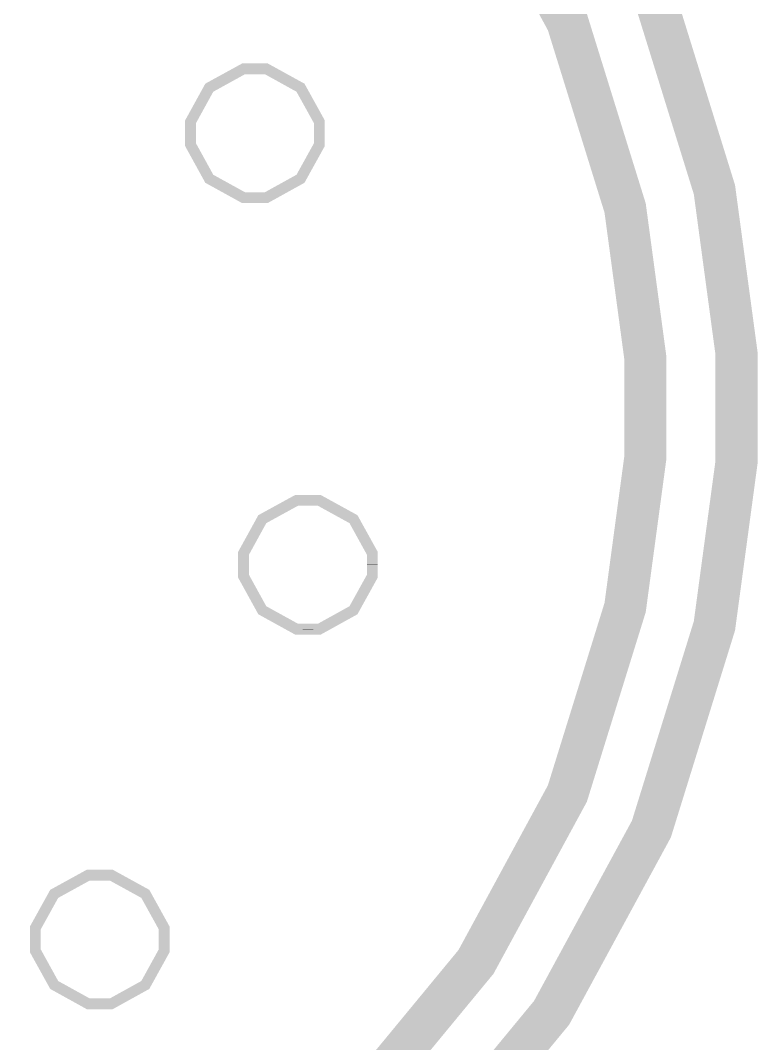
# Model space of a CAD drawing. Extents: x 0.7 to 27.4, y 1.6 to 10.2.
# Drawn here: x 3.717 to 4.079, y 5.441 to 5.943 of the extents above; entities that cross this region are included whole.
import ezdxf

# ---------------------------------------------------------------- set-up
doc = ezdxf.new("R2010")
doc.units = 0
doc.header["$MEASUREMENT"] = 0
doc.layers.add('Layer1', color=50, linetype='Continuous')

msp = doc.modelspace()

# ---------------------------------------------------------------- linework, layer by layer
at = {"color": 0, "const_width": 0.02067}
for points in [[(3.26443, 5.34918), (3.34717, 5.30425), (3.43858, 5.27588), (3.51221, 5.26594), (3.53678, 5.26594), (3.56131, 5.26594), (3.63493, 5.27588), (3.72635, 5.30425), (3.80908, 5.34918), (3.88113, 5.40864), (3.9406, 5.48074), (3.98551, 5.56347), (4.01389, 5.65489), (4.02382, 5.72851), (4.02382, 5.75304), (4.02382, 5.77761), (4.01389, 5.85124), (3.98551, 5.94265), (3.9406, 6.02539)], [(3.26443, 5.34918), (3.34717, 5.30425), (3.43858, 5.27588), (3.51221, 5.26594), (3.53678, 5.26594), (3.56131, 5.26594), (3.63493, 5.27588), (3.72635, 5.30425), (3.80908, 5.34918), (3.88113, 5.40864), (3.9406, 5.48074), (3.98551, 5.56347), (4.01389, 5.65489), (4.02382, 5.72851), (4.02382, 5.75304), (4.02382, 5.77761), (4.01389, 5.85124), (3.98551, 5.94265), (3.9406, 6.02539)], [(3.26443, 5.34918), (3.34717, 5.30425), (3.43858, 5.27588), (3.51221, 5.26594), (3.53678, 5.26594), (3.56131, 5.26594), (3.63493, 5.27588), (3.72635, 5.30425), (3.80908, 5.34918), (3.88113, 5.40864), (3.9406, 5.48074), (3.98551, 5.56347), (4.01389, 5.65489), (4.02382, 5.72851), (4.02382, 5.75304), (4.02382, 5.77761), (4.01389, 5.85124), (3.98551, 5.94265), (3.9406, 6.02539)], [(3.26443, 5.34918), (3.34717, 5.30425), (3.43858, 5.27588), (3.51221, 5.26594), (3.53678, 5.26594), (3.56131, 5.26594), (3.63493, 5.27588), (3.72635, 5.30425), (3.80908, 5.34918), (3.88113, 5.40864), (3.9406, 5.48074), (3.98551, 5.56347), (4.01389, 5.65489), (4.02382, 5.72851), (4.02382, 5.75304), (4.02382, 5.77761), (4.01389, 5.85124), (3.98551, 5.94265), (3.9406, 6.02539)], [(3.26443, 5.34918), (3.34717, 5.30425), (3.43858, 5.27588), (3.51221, 5.26594), (3.53678, 5.26594), (3.56131, 5.26594), (3.63493, 5.27588), (3.72635, 5.30425), (3.80908, 5.34918), (3.88113, 5.40864), (3.9406, 5.48074), (3.98551, 5.56347), (4.01389, 5.65489), (4.02382, 5.72851), (4.02382, 5.75304), (4.02382, 5.77761), (4.01389, 5.85124), (3.98551, 5.94265), (3.9406, 6.02539)], [(3.26443, 5.34918), (3.34717, 5.30425), (3.43858, 5.27588), (3.51221, 5.26594), (3.53678, 5.26594), (3.56131, 5.26594), (3.63493, 5.27588), (3.72635, 5.30425), (3.80908, 5.34918), (3.88113, 5.40864), (3.9406, 5.48074), (3.98551, 5.56347), (4.01389, 5.65489), (4.02382, 5.72851), (4.02382, 5.75304), (4.02382, 5.77761), (4.01389, 5.85124), (3.98551, 5.94265), (3.9406, 6.02539)], [(3.26443, 5.34918), (3.34717, 5.30425), (3.43858, 5.27588), (3.51221, 5.26594), (3.53678, 5.26594), (3.56131, 5.26594), (3.63493, 5.27588), (3.72635, 5.30425), (3.80908, 5.34918), (3.88113, 5.40864), (3.9406, 5.48074), (3.98551, 5.56347), (4.01389, 5.65489), (4.02382, 5.72851), (4.02382, 5.75304), (4.02382, 5.77761), (4.01389, 5.85124), (3.98551, 5.94265), (3.9406, 6.02539)], [(3.26443, 5.34918), (3.34717, 5.30425), (3.43858, 5.27588), (3.51221, 5.26594), (3.53678, 5.26594), (3.56131, 5.26594), (3.63493, 5.27588), (3.72635, 5.30425), (3.80908, 5.34918), (3.88113, 5.40864), (3.9406, 5.48074), (3.98551, 5.56347), (4.01389, 5.65489), (4.02382, 5.72851), (4.02382, 5.75304), (4.02382, 5.77761), (4.01389, 5.85124), (3.98551, 5.94265), (3.9406, 6.02539)], [(3.26443, 5.34918), (3.34717, 5.30425), (3.43858, 5.27588), (3.51221, 5.26594), (3.53678, 5.26594), (3.56131, 5.26594), (3.63493, 5.27588), (3.72635, 5.30425), (3.80908, 5.34918), (3.88113, 5.40864), (3.9406, 5.48068), (3.98551, 5.56342), (4.01389, 5.65483), (4.02382, 5.72846), (4.02382, 5.75299), (4.02382, 5.77756), (4.01389, 5.85118), (3.98551, 5.9426), (3.9406, 6.02533)], [(3.26443, 5.34918), (3.34717, 5.30425), (3.43858, 5.27588), (3.51221, 5.26594), (3.53678, 5.26594), (3.56131, 5.26594), (3.63493, 5.27588), (3.72635, 5.30425), (3.80908, 5.34918), (3.88113, 5.40864), (3.9406, 5.48068), (3.98551, 5.56342), (4.01389, 5.65483), (4.02382, 5.72846), (4.02382, 5.75299), (4.02382, 5.77756), (4.01389, 5.85118), (3.98551, 5.9426), (3.9406, 6.02533)], [(3.26443, 5.34918), (3.34717, 5.30425), (3.43858, 5.27588), (3.51221, 5.26594), (3.53678, 5.26594), (3.56131, 5.26594), (3.63493, 5.27588), (3.72635, 5.30425), (3.80908, 5.34918), (3.88113, 5.40864), (3.9406, 5.48068), (3.98551, 5.56342), (4.01389, 5.65483), (4.02382, 5.72846), (4.02382, 5.75299), (4.02382, 5.77756), (4.01389, 5.85118), (3.98551, 5.9426), (3.9406, 6.02533)], [(3.26443, 5.34918), (3.34717, 5.30425), (3.43858, 5.27588), (3.51221, 5.26594), (3.53678, 5.26594), (3.56131, 5.26594), (3.63493, 5.27588), (3.72635, 5.30425), (3.80908, 5.34918), (3.88113, 5.40864), (3.9406, 5.48068), (3.98551, 5.56342), (4.01389, 5.65483), (4.02382, 5.72846), (4.02382, 5.75299), (4.02382, 5.77756), (4.01389, 5.85118), (3.98551, 5.9426), (3.9406, 6.02533)], [(3.26443, 5.34918), (3.34717, 5.30425), (3.43858, 5.27588), (3.51221, 5.26594), (3.53678, 5.26594), (3.56131, 5.26594), (3.63493, 5.27588), (3.72635, 5.30425), (3.80908, 5.34918), (3.88113, 5.40864), (3.9406, 5.48068), (3.98551, 5.56342), (4.01389, 5.65483), (4.02382, 5.72846), (4.02382, 5.75299), (4.02382, 5.77756), (4.01389, 5.85118), (3.98551, 5.9426), (3.9406, 6.02533)], [(3.26443, 5.34918), (3.34717, 5.30425), (3.43858, 5.27588), (3.51221, 5.26594), (3.53678, 5.26594), (3.56131, 5.26594), (3.63493, 5.27588), (3.72635, 5.30425), (3.80908, 5.34918), (3.88113, 5.40864), (3.9406, 5.48068), (3.98551, 5.56342), (4.01389, 5.65483), (4.02382, 5.72846), (4.02382, 5.75299), (4.02382, 5.77756), (4.01389, 5.85118), (3.98551, 5.9426), (3.9406, 6.02533)], [(3.26443, 5.34912), (3.34717, 5.30425), (3.43858, 5.27582), (3.51221, 5.2659), (3.53678, 5.2659), (3.56131, 5.2659), (3.63493, 5.27582), (3.72635, 5.30419), (3.80908, 5.34912), (3.88113, 5.40858), (3.9406, 5.48068), (3.98551, 5.56342), (4.01389, 5.65483), (4.02382, 5.72846), (4.02382, 5.75299), (4.02382, 5.77756), (4.01389, 5.85118), (3.98551, 5.9426), (3.9406, 6.02533)], [(3.26443, 5.34912), (3.34717, 5.30419), (3.43858, 5.27582), (3.51221, 5.2659), (3.53678, 5.2659), (3.56131, 5.2659), (3.63493, 5.27582), (3.72635, 5.30419), (3.80908, 5.34912), (3.88113, 5.40858), (3.9406, 5.48068), (3.98551, 5.56342), (4.01389, 5.65483), (4.02382, 5.72846), (4.02382, 5.75299), (4.02382, 5.77756), (4.01389, 5.85118), (3.98551, 5.9426), (3.9406, 6.02533)], [(3.26443, 5.34912), (3.34717, 5.30419), (3.43858, 5.27582), (3.51221, 5.2659), (3.53678, 5.2659), (3.56131, 5.2659), (3.63493, 5.27582), (3.72635, 5.30419), (3.80908, 5.34912), (3.88113, 5.40858), (3.9406, 5.48068), (3.98551, 5.56342), (4.01389, 5.65483), (4.02382, 5.72846), (4.02382, 5.75299), (4.02382, 5.77756), (4.01389, 5.85118), (3.98551, 5.9426), (3.9406, 6.02533)], [(3.26443, 5.34912), (3.34717, 5.30419), (3.43858, 5.27582), (3.51221, 5.2659), (3.53678, 5.2659), (3.56131, 5.2659), (3.63493, 5.27582), (3.72635, 5.30419), (3.80908, 5.34912), (3.88113, 5.40858), (3.9406, 5.48068), (3.98551, 5.56342), (4.01389, 5.65483), (4.02382, 5.72846), (4.02382, 5.75299), (4.02382, 5.77756), (4.01389, 5.85118), (3.98551, 5.9426), (3.9406, 6.02533)], [(3.26443, 5.34912), (3.34717, 5.30419), (3.43858, 5.27582), (3.51221, 5.2659), (3.53678, 5.2659), (3.56131, 5.2659), (3.63493, 5.27582), (3.72635, 5.30419), (3.80908, 5.34912), (3.88113, 5.40858), (3.9406, 5.48068), (3.98551, 5.56342), (4.01389, 5.65483), (4.02382, 5.72846), (4.02382, 5.75299), (4.02382, 5.77756), (4.01389, 5.85118), (3.98551, 5.9426), (3.9406, 6.02533)], [(3.26443, 5.34912), (3.34717, 5.30419), (3.43858, 5.27582), (3.51221, 5.2659), (3.53678, 5.2659), (3.56131, 5.2659), (3.63493, 5.27582), (3.72635, 5.30419), (3.80908, 5.34912), (3.88113, 5.40858), (3.9406, 5.48068), (3.98551, 5.56342), (4.01389, 5.65483), (4.02382, 5.72846), (4.02382, 5.75299), (4.02382, 5.77756), (4.01389, 5.85118), (3.98551, 5.9426), (3.9406, 6.02533)], [(3.26443, 5.34912), (3.34717, 5.30419), (3.43858, 5.27582), (3.51221, 5.2659), (3.53678, 5.2659), (3.56131, 5.2659), (3.63493, 5.27582), (3.72635, 5.30419), (3.80908, 5.34912), (3.88113, 5.40858), (3.9406, 5.48068), (3.98551, 5.56342), (4.01389, 5.65483), (4.02382, 5.72846), (4.02382, 5.75299), (4.02382, 5.77756), (4.01389, 5.85118), (3.98551, 5.9426), (3.9406, 6.02533)], [(3.23942, 5.31207), (3.32975, 5.26303), (3.42958, 5.23204), (3.50999, 5.22119), (3.53678, 5.22119), (3.56353, 5.22119), (3.64393, 5.23204), (3.74376, 5.26303), (3.8341, 5.31207), (3.91282, 5.37701), (3.97775, 5.45574), (4.02681, 5.54606), (4.05778, 5.64589), (4.06863, 5.72629), (4.06863, 5.75304), (4.06863, 5.77983), (4.05778, 5.86025), (4.02681, 5.96007)], [(3.23942, 5.31207), (3.32975, 5.26303), (3.42958, 5.23204), (3.50999, 5.22119), (3.53678, 5.22119), (3.56353, 5.22119), (3.64393, 5.23204), (3.74376, 5.26303), (3.8341, 5.31207), (3.91282, 5.37701), (3.97775, 5.45574), (4.02681, 5.54606), (4.05778, 5.64589), (4.06863, 5.72629), (4.06863, 5.75304), (4.06863, 5.77983), (4.05778, 5.86025), (4.02681, 5.96007)], [(3.23942, 5.31207), (3.32975, 5.26303), (3.42958, 5.23204), (3.50999, 5.22119), (3.53678, 5.22119), (3.56353, 5.22119), (3.64393, 5.23199), (3.74376, 5.26297), (3.8341, 5.31201), (3.91282, 5.37696), (3.97775, 5.45568), (4.02681, 5.54606), (4.05778, 5.64589), (4.06863, 5.72629), (4.06863, 5.75304), (4.06863, 5.77983), (4.05778, 5.86025), (4.02681, 5.96007)], [(3.23942, 5.31201), (3.32975, 5.26297), (3.42958, 5.23199), (3.50999, 5.22114), (3.53678, 5.22114), (3.56353, 5.22114), (3.64393, 5.23199), (3.74376, 5.26297), (3.8341, 5.31201), (3.91282, 5.37696), (3.97775, 5.45568), (4.02681, 5.54606), (4.05778, 5.64589), (4.06863, 5.72629), (4.06863, 5.75304), (4.06863, 5.77983), (4.05778, 5.86025), (4.02681, 5.96007)], [(3.23942, 5.31201), (3.32975, 5.26297), (3.42958, 5.23199), (3.50999, 5.22114), (3.53678, 5.22114), (3.56353, 5.22114), (3.64393, 5.23199), (3.74376, 5.26297), (3.8341, 5.31201), (3.91282, 5.37696), (3.97775, 5.45568), (4.02681, 5.54601), (4.05778, 5.64589), (4.06863, 5.72629), (4.06863, 5.75304), (4.06863, 5.77983), (4.05778, 5.86025), (4.02681, 5.96007)], [(3.23942, 5.31201), (3.32975, 5.26297), (3.42958, 5.23199), (3.50999, 5.22114), (3.53678, 5.22114), (3.56353, 5.22114), (3.64393, 5.23199), (3.74376, 5.26297), (3.8341, 5.31201), (3.91282, 5.37696), (3.97775, 5.45568), (4.02681, 5.54601), (4.05778, 5.64589), (4.06863, 5.72629), (4.06863, 5.75304), (4.06863, 5.77983), (4.05778, 5.86025), (4.02681, 5.96007)], [(3.23942, 5.31201), (3.32975, 5.26297), (3.42958, 5.23199), (3.50999, 5.22114), (3.53678, 5.22114), (3.56353, 5.22114), (3.64393, 5.23199), (3.74376, 5.26297), (3.8341, 5.31201), (3.91282, 5.37696), (3.97775, 5.45568), (4.02681, 5.54601), (4.05778, 5.64589), (4.06863, 5.72629), (4.06863, 5.75304), (4.06863, 5.77983), (4.05778, 5.86025), (4.02681, 5.96007)], [(3.23942, 5.31201), (3.32975, 5.26297), (3.42958, 5.23199), (3.50999, 5.22114), (3.53678, 5.22114), (3.56353, 5.22114), (3.64393, 5.23199), (3.74376, 5.26297), (3.8341, 5.31201), (3.91282, 5.37696), (3.97775, 5.45568), (4.02681, 5.54601), (4.05778, 5.64583), (4.06863, 5.72624), (4.06863, 5.75299), (4.06863, 5.77979), (4.05778, 5.86019), (4.02681, 5.96007)], [(3.23942, 5.31201), (3.32975, 5.26297), (3.42958, 5.23199), (3.50999, 5.22114), (3.53678, 5.22114), (3.56353, 5.22114), (3.64393, 5.23199), (3.74376, 5.26297), (3.8341, 5.31201), (3.91282, 5.37696), (3.97775, 5.45568), (4.02681, 5.54601), (4.05778, 5.64583), (4.06863, 5.72624), (4.06863, 5.75299), (4.06863, 5.77979), (4.05778, 5.86019), (4.02681, 5.96007)], [(3.23942, 5.31201), (3.32975, 5.26297), (3.42958, 5.23199), (3.50999, 5.22114), (3.53678, 5.22114), (3.56353, 5.22114), (3.64393, 5.23199), (3.74376, 5.26297), (3.8341, 5.31201), (3.91282, 5.37696), (3.97775, 5.45568), (4.02681, 5.54601), (4.05778, 5.64583), (4.06863, 5.72624), (4.06863, 5.75299), (4.06863, 5.77979), (4.05778, 5.86019), (4.02681, 5.96007)], [(3.23942, 5.31201), (3.32975, 5.26297), (3.42958, 5.23199), (3.50999, 5.22114), (3.53678, 5.22114), (3.56353, 5.22114), (3.64393, 5.23199), (3.74376, 5.26297), (3.8341, 5.31201), (3.91282, 5.37696), (3.97775, 5.45568), (4.02681, 5.54601), (4.05778, 5.64583), (4.06863, 5.72624), (4.06863, 5.75299), (4.06863, 5.77979), (4.05778, 5.86019), (4.02681, 5.96007)], [(3.23942, 5.31201), (3.32975, 5.26297), (3.42958, 5.23199), (3.50999, 5.22114), (3.53678, 5.22114), (3.56353, 5.22114), (3.64393, 5.23199), (3.74376, 5.26297), (3.8341, 5.31201), (3.91282, 5.37696), (3.97775, 5.45568), (4.02681, 5.54601), (4.05778, 5.64583), (4.06863, 5.72624), (4.06863, 5.75299), (4.06863, 5.77979), (4.05778, 5.86019), (4.02681, 5.96001)], [(3.23942, 5.31201), (3.32975, 5.26297), (3.42958, 5.23199), (3.50999, 5.22114), (3.53678, 5.22114), (3.56353, 5.22114), (3.64393, 5.23199), (3.74376, 5.26297), (3.8341, 5.31201), (3.91282, 5.37696), (3.97775, 5.45568), (4.02681, 5.54601), (4.05778, 5.64583), (4.06863, 5.72624), (4.06863, 5.75299), (4.06863, 5.77979), (4.05778, 5.86019), (4.02681, 5.96001)], [(3.23942, 5.31201), (3.32975, 5.26297), (3.42958, 5.23199), (3.50999, 5.22114), (3.53678, 5.22114), (3.56353, 5.22114), (3.64393, 5.23199), (3.74376, 5.26297), (3.8341, 5.31201), (3.91282, 5.37696), (3.97775, 5.45568), (4.02681, 5.54601), (4.05778, 5.64583), (4.06863, 5.72624), (4.06863, 5.75299), (4.06863, 5.77979), (4.05778, 5.86019), (4.02681, 5.96001)], [(3.23942, 5.31201), (3.32975, 5.26297), (3.42958, 5.23199), (3.50999, 5.22114), (3.53678, 5.22114), (3.56353, 5.22114), (3.64393, 5.23199), (3.74376, 5.26297), (3.8341, 5.31201), (3.91282, 5.37696), (3.97775, 5.45568), (4.02681, 5.54601), (4.05778, 5.64583), (4.06863, 5.72624), (4.06863, 5.75299), (4.06863, 5.77979), (4.05778, 5.86019), (4.02681, 5.96001)], [(3.23942, 5.31201), (3.32975, 5.26297), (3.42958, 5.23199), (3.50999, 5.22114), (3.53678, 5.22114), (3.56353, 5.22114), (3.64393, 5.23199), (3.74376, 5.26297), (3.8341, 5.31201), (3.91282, 5.37696), (3.97775, 5.45568), (4.02681, 5.54601), (4.05778, 5.64583), (4.06863, 5.72624), (4.06863, 5.75299), (4.06863, 5.77979), (4.05778, 5.86019), (4.02681, 5.96001)], [(3.23942, 5.31201), (3.32975, 5.26297), (3.42958, 5.23199), (3.50999, 5.22114), (3.53678, 5.22114), (3.56353, 5.22114), (3.64393, 5.23199), (3.74376, 5.26297), (3.8341, 5.31201), (3.91282, 5.37696), (3.97775, 5.45568), (4.02681, 5.54601), (4.05778, 5.64583), (4.06863, 5.72624), (4.06863, 5.75299), (4.06863, 5.77979), (4.05778, 5.86019), (4.02681, 5.96001)], [(3.23942, 5.31201), (3.32975, 5.26297), (3.42958, 5.23199), (3.50999, 5.22114), (3.53678, 5.22114), (3.56353, 5.22114), (3.64393, 5.23199), (3.74376, 5.26297), (3.8341, 5.31201), (3.91282, 5.37696), (3.97775, 5.45568), (4.02681, 5.54601), (4.05778, 5.64583), (4.06863, 5.72624), (4.06863, 5.75299), (4.06863, 5.77979), (4.05778, 5.86019), (4.02681, 5.96001)], [(3.23942, 5.31201), (3.32975, 5.26297), (3.42958, 5.23199), (3.50999, 5.22114), (3.53678, 5.22114), (3.56353, 5.22114), (3.64393, 5.23199), (3.74376, 5.26297), (3.8341, 5.31201), (3.91282, 5.37696), (3.97775, 5.45568), (4.02681, 5.54601), (4.05778, 5.64583), (4.06863, 5.72624), (4.06863, 5.75299), (4.06863, 5.77979), (4.05778, 5.86019), (4.02681, 5.96001)], [(3.23942, 5.31196), (3.32975, 5.26292), (3.42958, 5.23193), (3.50999, 5.22108), (3.53678, 5.22108), (3.56353, 5.22108), (3.64393, 5.23193), (3.74376, 5.26292), (3.8341, 5.31196), (3.91282, 5.3769), (3.97775, 5.45562), (4.02681, 5.54601), (4.05778, 5.64583), (4.06863, 5.72624), (4.06863, 5.75299), (4.06863, 5.77979), (4.05778, 5.86019), (4.02681, 5.96001)], [(3.23942, 5.31196), (3.32975, 5.26292), (3.42958, 5.23193), (3.50999, 5.22108), (3.53678, 5.22108), (3.56353, 5.22108), (3.64393, 5.23193), (3.74376, 5.26292), (3.8341, 5.31196), (3.91282, 5.3769), (3.97775, 5.45562), (4.02681, 5.54596), (4.05778, 5.64583), (4.06863, 5.72624), (4.06863, 5.75299), (4.06863, 5.77979), (4.05778, 5.86019), (4.02681, 5.96001)], [(4.02382, 5.75304), (4.02382, 5.75299)], [(4.06863, 5.75304), (4.06863, 5.75299)]]:
    msp.add_lwpolyline(points, dxfattribs=at)
at = {"layer": 'Layer1', "color": 2, "const_width": 0.00531}
for points in [[(3.83197, 5.9196), (3.82633, 5.9196), (3.80951, 5.91038), (3.80029, 5.89361), (3.80029, 5.88797), (3.80029, 5.88238), (3.80951, 5.86561), (3.82633, 5.85633), (3.83197, 5.85633), (3.83757, 5.85633), (3.85433, 5.86561), (3.86361, 5.88238), (3.86361, 5.88797), (3.86361, 5.89361), (3.85433, 5.91038), (3.83757, 5.9196), (3.83197, 5.9196)], [(3.83197, 5.9196), (3.82633, 5.9196), (3.80951, 5.91038), (3.80029, 5.89361), (3.80029, 5.88797), (3.80029, 5.88238), (3.80951, 5.86556), (3.82633, 5.85628), (3.83197, 5.85628), (3.83757, 5.85628), (3.85433, 5.86556), (3.86361, 5.88238), (3.86361, 5.88797), (3.86361, 5.89361), (3.85433, 5.91038), (3.83757, 5.9196), (3.83197, 5.9196)], [(3.83197, 5.9196), (3.82633, 5.9196), (3.80951, 5.91038), (3.80029, 5.89361), (3.80029, 5.88797), (3.80029, 5.88238), (3.80951, 5.86556), (3.82633, 5.85628), (3.83197, 5.85628), (3.83757, 5.85628), (3.85433, 5.86556), (3.86361, 5.88238), (3.86361, 5.88797), (3.86361, 5.89361), (3.85433, 5.91038), (3.83757, 5.9196), (3.83197, 5.9196)], [(3.83197, 5.9196), (3.82633, 5.9196), (3.80951, 5.91038), (3.80029, 5.89361), (3.80029, 5.88797), (3.80029, 5.88238), (3.80951, 5.86556), (3.82633, 5.85628), (3.83197, 5.85628), (3.83757, 5.85628), (3.85433, 5.86556), (3.86361, 5.88238), (3.86361, 5.88797), (3.86361, 5.89361), (3.85433, 5.91038), (3.83757, 5.9196), (3.83197, 5.9196)], [(3.83197, 5.9196), (3.82633, 5.9196), (3.80951, 5.91038), (3.80029, 5.89361), (3.80029, 5.88797), (3.80029, 5.88238), (3.80951, 5.86556), (3.82633, 5.85628), (3.83197, 5.85628), (3.83757, 5.85628), (3.85433, 5.86556), (3.86361, 5.88238), (3.86361, 5.88797), (3.86361, 5.89361), (3.85433, 5.91038), (3.83757, 5.9196), (3.83197, 5.9196)], [(3.83197, 5.9196), (3.82633, 5.9196), (3.80951, 5.91038), (3.80029, 5.89356), (3.80029, 5.88792), (3.80029, 5.88232), (3.80951, 5.86556), (3.82633, 5.85628), (3.83197, 5.85628), (3.83757, 5.85628), (3.85433, 5.86556), (3.86361, 5.88232), (3.86361, 5.88792), (3.86361, 5.89356), (3.85433, 5.91038), (3.83757, 5.9196), (3.83197, 5.9196)], [(3.83197, 5.9196), (3.82633, 5.9196), (3.80951, 5.91038), (3.80029, 5.89356), (3.80029, 5.88792), (3.80029, 5.88232), (3.80951, 5.86556), (3.82633, 5.85628), (3.83197, 5.85628), (3.83757, 5.85628), (3.85433, 5.86556), (3.86361, 5.88232), (3.86361, 5.88792), (3.86361, 5.89356), (3.85433, 5.91038), (3.83757, 5.9196), (3.83197, 5.9196)], [(3.83197, 5.9196), (3.82633, 5.9196), (3.80951, 5.91038), (3.80029, 5.89356), (3.80029, 5.88792), (3.80029, 5.88232), (3.80951, 5.86556), (3.82633, 5.85628), (3.83197, 5.85628), (3.83757, 5.85628), (3.85433, 5.86556), (3.86361, 5.88232), (3.86361, 5.88792), (3.86361, 5.89356), (3.85433, 5.91038), (3.83757, 5.9196), (3.83197, 5.9196)], [(3.83197, 5.9196), (3.82633, 5.9196), (3.80951, 5.91038), (3.80029, 5.89356), (3.80029, 5.88792), (3.80029, 5.88232), (3.80951, 5.86556), (3.82633, 5.85628), (3.83197, 5.85628), (3.83757, 5.85628), (3.85433, 5.86556), (3.86361, 5.88232), (3.86361, 5.88792), (3.86361, 5.89356), (3.85433, 5.91038), (3.83757, 5.9196), (3.83197, 5.9196)], [(3.83197, 5.9196), (3.82633, 5.9196), (3.80951, 5.91038), (3.80029, 5.89356), (3.80029, 5.88792), (3.80029, 5.88232), (3.80951, 5.86556), (3.82633, 5.85628), (3.83197, 5.85628), (3.83757, 5.85628), (3.85433, 5.86556), (3.86361, 5.88232), (3.86361, 5.88792), (3.86361, 5.89356), (3.85433, 5.91038), (3.83757, 5.9196), (3.83197, 5.9196)], [(3.83197, 5.9196), (3.82633, 5.9196), (3.80951, 5.91038), (3.80029, 5.89356), (3.80029, 5.88792), (3.80029, 5.88232), (3.80951, 5.86556), (3.82633, 5.85628), (3.83197, 5.85628), (3.83757, 5.85628), (3.85433, 5.86556), (3.86361, 5.88232), (3.86361, 5.88792), (3.86361, 5.89356), (3.85433, 5.91038), (3.83757, 5.9196), (3.83197, 5.9196)], [(3.83197, 5.9196), (3.82633, 5.9196), (3.80951, 5.91038), (3.80029, 5.89356), (3.80029, 5.88792), (3.80029, 5.88232), (3.80951, 5.86556), (3.82633, 5.85628), (3.83197, 5.85628), (3.83757, 5.85628), (3.85433, 5.86556), (3.86361, 5.88232), (3.86361, 5.88792), (3.86361, 5.89356), (3.85433, 5.91038), (3.83757, 5.9196), (3.83197, 5.9196)], [(3.83197, 5.9196), (3.82633, 5.9196), (3.80951, 5.91038), (3.80029, 5.89356), (3.80029, 5.88792), (3.80029, 5.88232), (3.80951, 5.86556), (3.82633, 5.85628), (3.83197, 5.85628), (3.83757, 5.85628), (3.85433, 5.86556), (3.86361, 5.88232), (3.86361, 5.88792), (3.86361, 5.89356), (3.85433, 5.91038), (3.83757, 5.9196), (3.83197, 5.9196)], [(3.83197, 5.9196), (3.82633, 5.9196), (3.80951, 5.91038), (3.80029, 5.89356), (3.80029, 5.88792), (3.80029, 5.88232), (3.80951, 5.86556), (3.82633, 5.85628), (3.83197, 5.85628), (3.83757, 5.85628), (3.85433, 5.86556), (3.86361, 5.88232), (3.86361, 5.88792), (3.86361, 5.89356), (3.85433, 5.91038), (3.83757, 5.9196), (3.83197, 5.9196)], [(3.83197, 5.9196), (3.82633, 5.9196), (3.80951, 5.91038), (3.80029, 5.89356), (3.80029, 5.88792), (3.80029, 5.88232), (3.80951, 5.86556), (3.82633, 5.85628), (3.83197, 5.85628), (3.83757, 5.85628), (3.85433, 5.86556), (3.86361, 5.88232), (3.86361, 5.88792), (3.86361, 5.89356), (3.85433, 5.91038), (3.83757, 5.9196), (3.83197, 5.9196)], [(3.83197, 5.9196), (3.82633, 5.9196), (3.80951, 5.91038), (3.80029, 5.89356), (3.80029, 5.88792), (3.80029, 5.88232), (3.80951, 5.86556), (3.82633, 5.85628), (3.83197, 5.85628), (3.83757, 5.85628), (3.85433, 5.86556), (3.86361, 5.88232), (3.86361, 5.88792), (3.86361, 5.89356), (3.85433, 5.91038), (3.83757, 5.9196), (3.83197, 5.9196)], [(3.83197, 5.9196), (3.82633, 5.9196), (3.80951, 5.91038), (3.80029, 5.89356), (3.80029, 5.88792), (3.80029, 5.88232), (3.80951, 5.86556), (3.82633, 5.85628), (3.83197, 5.85628), (3.83757, 5.85628), (3.85433, 5.86556), (3.86361, 5.88232), (3.86361, 5.88792), (3.86361, 5.89356), (3.85433, 5.91038), (3.83757, 5.9196), (3.83197, 5.9196)], [(3.83197, 5.9196), (3.82633, 5.9196), (3.80951, 5.91032), (3.80029, 5.89356), (3.80029, 5.88792), (3.80029, 5.88232), (3.80951, 5.86556), (3.82633, 5.85628), (3.83197, 5.85628), (3.83757, 5.85628), (3.85433, 5.86556), (3.86361, 5.88232), (3.86361, 5.88792), (3.86361, 5.89356), (3.85433, 5.91032), (3.83757, 5.9196), (3.83197, 5.9196)], [(3.83197, 5.9196), (3.82633, 5.9196), (3.80951, 5.91032), (3.80029, 5.89356), (3.80029, 5.88792), (3.80029, 5.88232), (3.80951, 5.86556), (3.82633, 5.85628), (3.83197, 5.85628), (3.83757, 5.85628), (3.85433, 5.86556), (3.86361, 5.88232), (3.86361, 5.88792), (3.86361, 5.89356), (3.85433, 5.91032), (3.83757, 5.9196), (3.83197, 5.9196)], [(3.83197, 5.9196), (3.82633, 5.9196), (3.80951, 5.91032), (3.80029, 5.89356), (3.80029, 5.88792), (3.80029, 5.88232), (3.80951, 5.86556), (3.82633, 5.85628), (3.83197, 5.85628), (3.83757, 5.85628), (3.85433, 5.86556), (3.86361, 5.88232), (3.86361, 5.88792), (3.86361, 5.89356), (3.85433, 5.91032), (3.83757, 5.9196), (3.83197, 5.9196)], [(3.83197, 5.9196), (3.82633, 5.9196), (3.80951, 5.91032), (3.80029, 5.89356), (3.80029, 5.88792), (3.80029, 5.88232), (3.80951, 5.86556), (3.82633, 5.85628), (3.83197, 5.85628), (3.83757, 5.85628), (3.85433, 5.86556), (3.86361, 5.88232), (3.86361, 5.88792), (3.86361, 5.89356), (3.85433, 5.91032), (3.83757, 5.9196), (3.83197, 5.9196)], [(3.85801, 5.70751), (3.85238, 5.70751), (3.83556, 5.69829), (3.82633, 5.68153), (3.82633, 5.67589), (3.82633, 5.67031), (3.83556, 5.65354), (3.85238, 5.64426), (3.85801, 5.64426), (3.86361, 5.64426), (3.88037, 5.65354), (3.88965, 5.67031), (3.88965, 5.67589), (3.88965, 5.68153), (3.88037, 5.69829), (3.86361, 5.70751), (3.85801, 5.70751)], [(3.85801, 5.70751), (3.85238, 5.70751), (3.83556, 5.69829), (3.82633, 5.68153), (3.82633, 5.67589), (3.82633, 5.67031), (3.83556, 5.65354), (3.85238, 5.64421), (3.85801, 5.64421), (3.86361, 5.64421), (3.88037, 5.65354), (3.88965, 5.67031), (3.88965, 5.67589), (3.88965, 5.68153), (3.88037, 5.69829), (3.86361, 5.70751), (3.85801, 5.70751)], [(3.85801, 5.70751), (3.85238, 5.70751), (3.83556, 5.69829), (3.82633, 5.68153), (3.82633, 5.67589), (3.82633, 5.67031), (3.83556, 5.65354), (3.85238, 5.64421), (3.85801, 5.64421), (3.86361, 5.64421), (3.88037, 5.65354), (3.88965, 5.67031), (3.88965, 5.67589), (3.88965, 5.68153), (3.88037, 5.69829), (3.86361, 5.70751), (3.85801, 5.70751)], [(3.85801, 5.70751), (3.85238, 5.70751), (3.83556, 5.69829), (3.82633, 5.68153), (3.82633, 5.67589), (3.82633, 5.67031), (3.83556, 5.65354), (3.85238, 5.64421), (3.85801, 5.64421), (3.86361, 5.64421), (3.88037, 5.65354), (3.88965, 5.67031), (3.88965, 5.67589), (3.88965, 5.68153), (3.88037, 5.69829), (3.86361, 5.70751), (3.85801, 5.70751)], [(3.85801, 5.70751), (3.85238, 5.70751), (3.83556, 5.69829), (3.82633, 5.68153), (3.82633, 5.67589), (3.82633, 5.67031), (3.83556, 5.65354), (3.85238, 5.64421), (3.85801, 5.64421), (3.86361, 5.64421), (3.88037, 5.65354), (3.88965, 5.67031), (3.88965, 5.67589), (3.88965, 5.68153), (3.88037, 5.69829), (3.86361, 5.70751), (3.85801, 5.70751)], [(3.85801, 5.70751), (3.85238, 5.70751), (3.83556, 5.69829), (3.82633, 5.68153), (3.82633, 5.67589), (3.82633, 5.67031), (3.83556, 5.65354), (3.85238, 5.64421), (3.85801, 5.64421), (3.86361, 5.64421), (3.88037, 5.65354), (3.88965, 5.67031), (3.88965, 5.67589), (3.88965, 5.68153), (3.88037, 5.69829), (3.86361, 5.70751), (3.85801, 5.70751)], [(3.85801, 5.70751), (3.85238, 5.70751), (3.83556, 5.69829), (3.82633, 5.68153), (3.82633, 5.67589), (3.82633, 5.67031), (3.83556, 5.65354), (3.85238, 5.64421), (3.85801, 5.64421), (3.86361, 5.64421), (3.88037, 5.65354), (3.88965, 5.67031), (3.88965, 5.67589), (3.88965, 5.68153), (3.88037, 5.69829), (3.86361, 5.70751), (3.85801, 5.70751)], [(3.85801, 5.70751), (3.85238, 5.70751), (3.83556, 5.69829), (3.82633, 5.68153), (3.82633, 5.67589), (3.82633, 5.67031), (3.83556, 5.65354), (3.85238, 5.64421), (3.85801, 5.64421), (3.86361, 5.64421), (3.88037, 5.65349), (3.88965, 5.67031), (3.88965, 5.67589), (3.88965, 5.68153), (3.88037, 5.69829), (3.86361, 5.70751), (3.85801, 5.70751)], [(3.85801, 5.70751), (3.85238, 5.70751), (3.83556, 5.69829), (3.82633, 5.68153), (3.82633, 5.67589), (3.82633, 5.67031), (3.83556, 5.65349), (3.85238, 5.64421), (3.85801, 5.64421), (3.86361, 5.64421), (3.88037, 5.65349), (3.88965, 5.67031), (3.88965, 5.67589), (3.88965, 5.68153), (3.88037, 5.69829), (3.86361, 5.70751), (3.85801, 5.70751)], [(3.85801, 5.70751), (3.85238, 5.70751), (3.83556, 5.69829), (3.82633, 5.68153), (3.82633, 5.67589), (3.82633, 5.67031), (3.83556, 5.65349), (3.85238, 5.64421), (3.85801, 5.64421), (3.86361, 5.64421), (3.88037, 5.65349), (3.88965, 5.67031), (3.88965, 5.67589), (3.88965, 5.68153), (3.88037, 5.69829), (3.86361, 5.70751), (3.85801, 5.70751)], [(3.85801, 5.70751), (3.85238, 5.70751), (3.83556, 5.69829), (3.82633, 5.68153), (3.82633, 5.67589), (3.82633, 5.67031), (3.83556, 5.65349), (3.85238, 5.64421), (3.85801, 5.64421), (3.86361, 5.64421), (3.88037, 5.65349), (3.88965, 5.67031), (3.88965, 5.67589), (3.88965, 5.68153), (3.88037, 5.69829), (3.86361, 5.70751), (3.85801, 5.70751)], [(3.85801, 5.70751), (3.85238, 5.70751), (3.83556, 5.69829), (3.82633, 5.68153), (3.82633, 5.67589), (3.82633, 5.67031), (3.83556, 5.65349), (3.85238, 5.64421), (3.85801, 5.64421), (3.86361, 5.64421), (3.88037, 5.65349), (3.88965, 5.67031), (3.88965, 5.67589), (3.88965, 5.68153), (3.88037, 5.69829), (3.86361, 5.70751), (3.85801, 5.70751)], [(3.85801, 5.70751), (3.85238, 5.70751), (3.83556, 5.69829), (3.82633, 5.68153), (3.82633, 5.67589), (3.82633, 5.67031), (3.83556, 5.65349), (3.85238, 5.64421), (3.85801, 5.64421), (3.86361, 5.64421), (3.88037, 5.65349), (3.88965, 5.67031), (3.88965, 5.67589), (3.88965, 5.68153), (3.88037, 5.69829), (3.86361, 5.70751), (3.85801, 5.70751)], [(3.85801, 5.70751), (3.85238, 5.70751), (3.83556, 5.69829), (3.82633, 5.68153), (3.82633, 5.67589), (3.82633, 5.67031), (3.83556, 5.65349), (3.85238, 5.64421), (3.85801, 5.64421), (3.86361, 5.64421), (3.88037, 5.65349), (3.88965, 5.67031), (3.88965, 5.67589), (3.88965, 5.68153), (3.88037, 5.69829), (3.86361, 5.70751), (3.85801, 5.70751)], [(3.85801, 5.70751), (3.85238, 5.70751), (3.83556, 5.69829), (3.82633, 5.68153), (3.82633, 5.67589), (3.82633, 5.67031), (3.83556, 5.65349), (3.85238, 5.64421), (3.85801, 5.64421), (3.86361, 5.64421), (3.88037, 5.65349), (3.88965, 5.67031), (3.88965, 5.67589), (3.88965, 5.68153), (3.88037, 5.69829), (3.86361, 5.70751), (3.85801, 5.70751)], [(3.85801, 5.70751), (3.85238, 5.70751), (3.83556, 5.69829), (3.82633, 5.68153), (3.82633, 5.67589), (3.82633, 5.67031), (3.83556, 5.65349), (3.85238, 5.64421), (3.85801, 5.64421), (3.86361, 5.64421), (3.88037, 5.65349), (3.88965, 5.67031), (3.88965, 5.67589), (3.88965, 5.68153), (3.88037, 5.69829), (3.86361, 5.70751), (3.85801, 5.70751)], [(3.85801, 5.70751), (3.85238, 5.70751), (3.83556, 5.69829), (3.82633, 5.68153), (3.82633, 5.67589), (3.82633, 5.67031), (3.83556, 5.65349), (3.85238, 5.64421), (3.85801, 5.64421), (3.86361, 5.64421), (3.88037, 5.65349), (3.88965, 5.67031), (3.88965, 5.67589), (3.88965, 5.68153), (3.88037, 5.69829), (3.86361, 5.70751), (3.85801, 5.70751)], [(3.85801, 5.70751), (3.85238, 5.70751), (3.83556, 5.69829), (3.82633, 5.68153), (3.82633, 5.67589), (3.82633, 5.67031), (3.83556, 5.65349), (3.85238, 5.64421), (3.85801, 5.64421), (3.86361, 5.64421), (3.88037, 5.65349), (3.88965, 5.67031), (3.88965, 5.67589), (3.88965, 5.68153), (3.88037, 5.69829), (3.86361, 5.70751), (3.85801, 5.70751)], [(3.85801, 5.70751), (3.85238, 5.70751), (3.83556, 5.69829), (3.82633, 5.68153), (3.82633, 5.67589), (3.82633, 5.67031), (3.83556, 5.65349), (3.85238, 5.64421), (3.85801, 5.64421), (3.86361, 5.64421), (3.88037, 5.65349), (3.88965, 5.67025), (3.88965, 5.67583), (3.88965, 5.68147), (3.88037, 5.69829), (3.86361, 5.70751), (3.85801, 5.70751)], [(3.85801, 5.70751), (3.85238, 5.70751), (3.83556, 5.69829), (3.82633, 5.68147), (3.82633, 5.67583), (3.82633, 5.67025), (3.83556, 5.65349), (3.85238, 5.64421), (3.85801, 5.64421), (3.86361, 5.64421), (3.88037, 5.65349), (3.88965, 5.67025), (3.88965, 5.67583), (3.88965, 5.68147), (3.88037, 5.69829), (3.86361, 5.70751), (3.85801, 5.70751)], [(3.85801, 5.70751), (3.85238, 5.70751), (3.83556, 5.69829), (3.82633, 5.68147), (3.82633, 5.67583), (3.82633, 5.67025), (3.83556, 5.65349), (3.85238, 5.64421), (3.85801, 5.64421), (3.86361, 5.64421), (3.88037, 5.65349), (3.88965, 5.67025), (3.88965, 5.67583), (3.88965, 5.68147), (3.88037, 5.69829), (3.86361, 5.70751), (3.85801, 5.70751)], [(3.75569, 5.52339), (3.75006, 5.52339), (3.73329, 5.51417), (3.72401, 5.4974), (3.72401, 5.49175), (3.72401, 5.48617), (3.73329, 5.46935), (3.75006, 5.46007), (3.75569, 5.46007), (3.76129, 5.46007), (3.77806, 5.46935), (3.78733, 5.48617), (3.78733, 5.49175), (3.78733, 5.4974), (3.77806, 5.51417), (3.76129, 5.52339), (3.75569, 5.52339)], [(3.75569, 5.52339), (3.75006, 5.52339), (3.73329, 5.51411), (3.72401, 5.49735), (3.72401, 5.49169), (3.72401, 5.48611), (3.73329, 5.46935), (3.75006, 5.46007), (3.75569, 5.46007), (3.76129, 5.46007), (3.77806, 5.46935), (3.78733, 5.48611), (3.78733, 5.49169), (3.78733, 5.49735), (3.77806, 5.51411), (3.76129, 5.52339), (3.75569, 5.52339)], [(3.75569, 5.52339), (3.75006, 5.52339), (3.73329, 5.51411), (3.72401, 5.49735), (3.72401, 5.49169), (3.72401, 5.48611), (3.73329, 5.46935), (3.75006, 5.46007), (3.75569, 5.46007), (3.76129, 5.46007), (3.77806, 5.46935), (3.78733, 5.48611), (3.78733, 5.49169), (3.78733, 5.49735), (3.77806, 5.51411), (3.76129, 5.52339), (3.75569, 5.52339)], [(3.75569, 5.52339), (3.75006, 5.52339), (3.73329, 5.51411), (3.72401, 5.49735), (3.72401, 5.49169), (3.72401, 5.48611), (3.73329, 5.46935), (3.75006, 5.46007), (3.75569, 5.46007), (3.76129, 5.46007), (3.77806, 5.46935), (3.78733, 5.48611), (3.78733, 5.49169), (3.78733, 5.49735), (3.77806, 5.51411), (3.76129, 5.52339), (3.75569, 5.52339)], [(3.75569, 5.52339), (3.75006, 5.52339), (3.73329, 5.51411), (3.72401, 5.49735), (3.72401, 5.49169), (3.72401, 5.48611), (3.73329, 5.46935), (3.75006, 5.46007), (3.75569, 5.46007), (3.76129, 5.46007), (3.77806, 5.46935), (3.78733, 5.48611), (3.78733, 5.49169), (3.78733, 5.49735), (3.77806, 5.51411), (3.76129, 5.52339), (3.75569, 5.52339)], [(3.75569, 5.52339), (3.75569, 5.52333), (3.75569, 5.52339)], [(3.75569, 5.52333), (3.75006, 5.52333), (3.73329, 5.51411), (3.72401, 5.49735), (3.72401, 5.49169), (3.72401, 5.48611), (3.73329, 5.46935), (3.75006, 5.46007), (3.75569, 5.46007), (3.76129, 5.46007), (3.77806, 5.46935), (3.78733, 5.48611), (3.78733, 5.49169), (3.78733, 5.49735), (3.77806, 5.51411), (3.76129, 5.52333), (3.75569, 5.52333)], [(3.75569, 5.52333), (3.75006, 5.52333), (3.73329, 5.51411), (3.72401, 5.49735), (3.72401, 5.49169), (3.72401, 5.48611), (3.73329, 5.46935), (3.75006, 5.46007), (3.75569, 5.46007), (3.76129, 5.46007), (3.77806, 5.46935), (3.78733, 5.48611), (3.78733, 5.49169), (3.78733, 5.49735), (3.77806, 5.51411), (3.76129, 5.52333), (3.75569, 5.52333)], [(3.75569, 5.52333), (3.75006, 5.52333), (3.73329, 5.51411), (3.72401, 5.49735), (3.72401, 5.49169), (3.72401, 5.48611), (3.73329, 5.46935), (3.75006, 5.46007), (3.75569, 5.46007), (3.76129, 5.46007), (3.77806, 5.46935), (3.78733, 5.48611), (3.78733, 5.49169), (3.78733, 5.49735), (3.77806, 5.51411), (3.76129, 5.52333), (3.75569, 5.52333)], [(3.75569, 5.52333), (3.75006, 5.52333), (3.73329, 5.51411), (3.72401, 5.49735), (3.72401, 5.49169), (3.72401, 5.48611), (3.73329, 5.46935), (3.75006, 5.46007), (3.75569, 5.46007), (3.76129, 5.46007), (3.77806, 5.46935), (3.78733, 5.48611), (3.78733, 5.49169), (3.78733, 5.49735), (3.77806, 5.51411), (3.76129, 5.52333), (3.75569, 5.52333)], [(3.75569, 5.52333), (3.75006, 5.52333), (3.73329, 5.51411), (3.72401, 5.49735), (3.72401, 5.49169), (3.72401, 5.48611), (3.73329, 5.46935), (3.75006, 5.46007), (3.75569, 5.46007), (3.76129, 5.46007), (3.77806, 5.46935), (3.78733, 5.48611), (3.78733, 5.49169), (3.78733, 5.49735), (3.77806, 5.51411), (3.76129, 5.52333), (3.75569, 5.52333)], [(3.75569, 5.52333), (3.75006, 5.52333), (3.73329, 5.51411), (3.72401, 5.49735), (3.72401, 5.49169), (3.72401, 5.48611), (3.73329, 5.46935), (3.75006, 5.46007), (3.75569, 5.46007), (3.76129, 5.46007), (3.77806, 5.46935), (3.78733, 5.48611), (3.78733, 5.49169), (3.78733, 5.49735), (3.77806, 5.51411), (3.76129, 5.52333), (3.75569, 5.52333)], [(3.75569, 5.52333), (3.75006, 5.52333), (3.73329, 5.51411), (3.72401, 5.49735), (3.72401, 5.49169), (3.72401, 5.48611), (3.73329, 5.46935), (3.75006, 5.46007), (3.75569, 5.46007), (3.76129, 5.46007), (3.77806, 5.46935), (3.78733, 5.48611), (3.78733, 5.49169), (3.78733, 5.49735), (3.77806, 5.51411), (3.76129, 5.52333), (3.75569, 5.52333)], [(3.75569, 5.52333), (3.75006, 5.52333), (3.73329, 5.51411), (3.72401, 5.49735), (3.72401, 5.49169), (3.72401, 5.48611), (3.73329, 5.46935), (3.75006, 5.46007), (3.75569, 5.46007), (3.76129, 5.46007), (3.77806, 5.46935), (3.78733, 5.48611), (3.78733, 5.49169), (3.78733, 5.49735), (3.77806, 5.51411), (3.76129, 5.52333), (3.75569, 5.52333)], [(3.75569, 5.52333), (3.75006, 5.52333), (3.73329, 5.51411), (3.72401, 5.49735), (3.72401, 5.49169), (3.72401, 5.48611), (3.73329, 5.46935), (3.75006, 5.46007), (3.75569, 5.46007), (3.76129, 5.46007), (3.77806, 5.46935), (3.78733, 5.48611), (3.78733, 5.49169), (3.78733, 5.49735), (3.77806, 5.51411), (3.76129, 5.52333), (3.75569, 5.52333)], [(3.75569, 5.52333), (3.75006, 5.52333), (3.73329, 5.51411), (3.72401, 5.49735), (3.72401, 5.49169), (3.72401, 5.48611), (3.73329, 5.46935), (3.75006, 5.46007), (3.75569, 5.46007), (3.76129, 5.46007), (3.77806, 5.46935), (3.78733, 5.48611), (3.78733, 5.49169), (3.78733, 5.49735), (3.77806, 5.51411), (3.76129, 5.52333), (3.75569, 5.52333)], [(3.75569, 5.52333), (3.75006, 5.52333), (3.73329, 5.51411), (3.72401, 5.49735), (3.72401, 5.49169), (3.72401, 5.48611), (3.73329, 5.46935), (3.75006, 5.46007), (3.75569, 5.46007), (3.76129, 5.46007), (3.77806, 5.46935), (3.78733, 5.48611), (3.78733, 5.49169), (3.78733, 5.49735), (3.77806, 5.51411), (3.76129, 5.52333), (3.75569, 5.52333)], [(3.75569, 5.52333), (3.75006, 5.52333), (3.73329, 5.51411), (3.72401, 5.49735), (3.72401, 5.49169), (3.72401, 5.48611), (3.73329, 5.46935), (3.75006, 5.46007), (3.75569, 5.46007), (3.76129, 5.46007), (3.77806, 5.46935), (3.78733, 5.48611), (3.78733, 5.49169), (3.78733, 5.49735), (3.77806, 5.51411), (3.76129, 5.52333), (3.75569, 5.52333)], [(3.75569, 5.52333), (3.75006, 5.52333), (3.73329, 5.51411), (3.72401, 5.49735), (3.72401, 5.49169), (3.72401, 5.48611), (3.73329, 5.46935), (3.75006, 5.46007), (3.75569, 5.46007), (3.76129, 5.46007), (3.77806, 5.46935), (3.78733, 5.48611), (3.78733, 5.49169), (3.78733, 5.49735), (3.77806, 5.51411), (3.76129, 5.52333), (3.75569, 5.52333)], [(3.75569, 5.52333), (3.75006, 5.52333), (3.73329, 5.51411), (3.72401, 5.49735), (3.72401, 5.49169), (3.72401, 5.48611), (3.73329, 5.46935), (3.75006, 5.46007), (3.75569, 5.46007), (3.76129, 5.46007), (3.77806, 5.46935), (3.78733, 5.48611), (3.78733, 5.49169), (3.78733, 5.49735), (3.77806, 5.51411), (3.76129, 5.52333), (3.75569, 5.52333)], [(3.75569, 5.52333), (3.75006, 5.52333), (3.73329, 5.51411), (3.72401, 5.49735), (3.72401, 5.49169), (3.72401, 5.48611), (3.73329, 5.46935), (3.75006, 5.46007), (3.75569, 5.46007), (3.76129, 5.46007), (3.77806, 5.46935), (3.78733, 5.48611), (3.78733, 5.49169), (3.78733, 5.49735), (3.77806, 5.51411), (3.76129, 5.52333), (3.75569, 5.52333)], [(3.75569, 5.52333), (3.75006, 5.52333), (3.73329, 5.51411), (3.72401, 5.49735), (3.72401, 5.49169), (3.72401, 5.48611), (3.73329, 5.46935), (3.75006, 5.46007), (3.75569, 5.46007), (3.76129, 5.46007), (3.77806, 5.46935), (3.78733, 5.48611), (3.78733, 5.49169), (3.78733, 5.49735), (3.77806, 5.51411), (3.76129, 5.52333), (3.75569, 5.52333)]]:
    msp.add_lwpolyline(points, close=True, dxfattribs=at)
for points in [[(3.80029, 5.88797), (3.80029, 5.88792)], [(3.86361, 5.88797), (3.86361, 5.88792)], [(3.88965, 5.67589), (3.88965, 5.67583)], [(3.85801, 5.64426), (3.85801, 5.64421)], [(3.75569, 5.52339), (3.75569, 5.52333)]]:
    msp.add_lwpolyline(points, dxfattribs=at)

doc.saveas('drawing.dxf')
